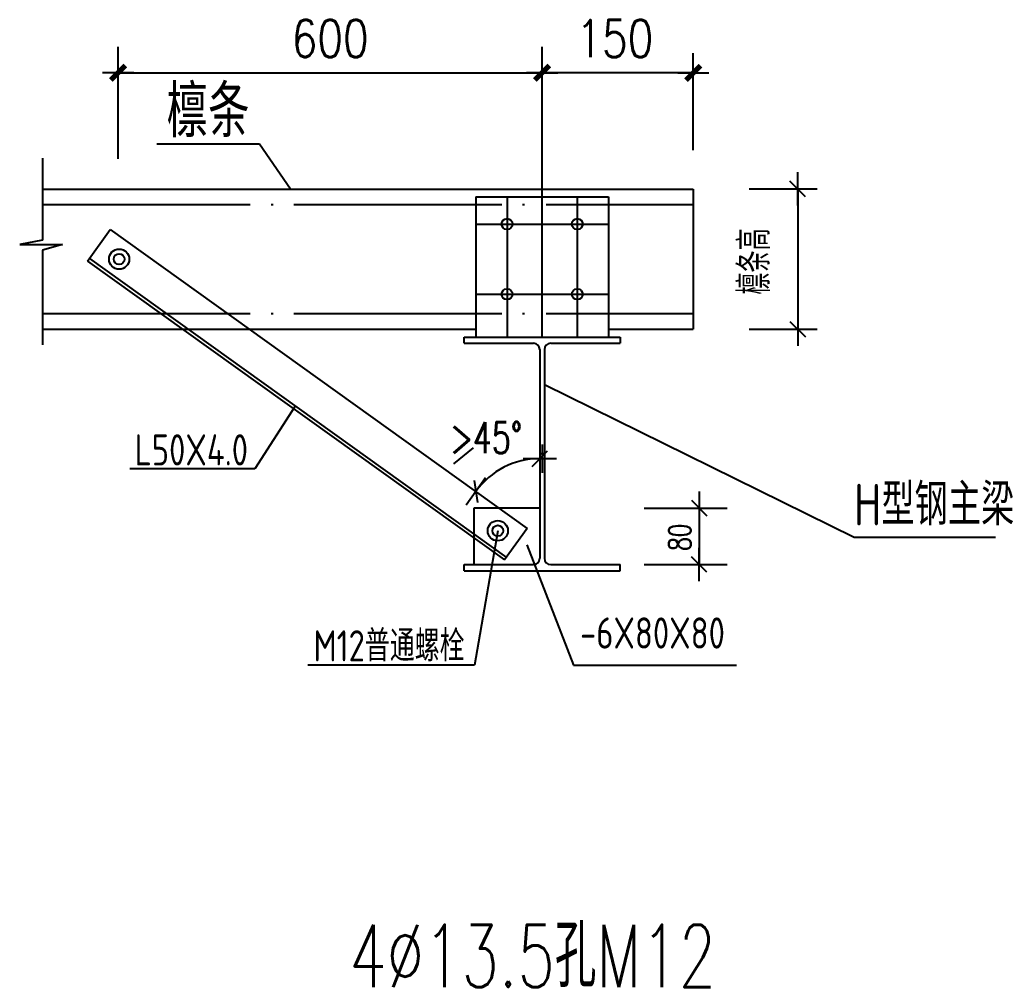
# Model space of a CAD drawing. Extents: x 32461 to 372567, y -698896 to 182569.
# Drawn here: x 116348 to 125908, y -675725 to -666413 of the extents above; entities that cross this region are included whole.
import ezdxf

# ---------------------------------------------------------------- set-up
doc = ezdxf.new("R2010")
doc.units = 0
doc.header["$LTSCALE"] = 1000
doc.header["$MEASUREMENT"] = 0
doc.linetypes.add('CENTER', pattern=[50.8, 31.75, -6.35, 6.35, -6.35])
doc.linetypes.add('DOTE', pattern=[2.42, 2, -0.2, 0.02, -0.2])
doc.layers.get('0').update_dxf_attribs({"linetype": 'CONTINUOUS'})
for name, color, linetype in [('AXIS', 3, 'CONTINUOUS'), ('CENTER', 4, 'CENTER'), ('DOTE', 252, 'CONTINUOUS'), ('PUB_DIM', 3, 'CONTINUOUS'), ('PUB_TEXT', 7, 'CONTINUOUS'), ('尺寸', 3, 'CONTINUOUS')]:
    doc.layers.add(name, color=color, linetype=linetype)
doc.styles.add('DIM_FONT', font='SIMPLEX.shx', dxfattribs={"width": 0.8, "bigfont": 'bigfont.shx'})
doc.styles.add('HZ', font='txt', dxfattribs={"width": 0.7, "height": 5, "bigfont": 'STF:宋体'})
doc.styles.add('TSSD_DIMENSION', font='Tssdeng.shx', dxfattribs={"width": 0.8, "bigfont": 'hztxt.shx'})
doc.styles.add('正文', font='romans.shx', dxfattribs={"width": 0.71, "bigfont": 'hztxt.shx'})

msp = doc.modelspace()

# ---------------------------------------------------------------- linework, layer by layer
for p, q in [((117443.9, -666922.5), (117143.9, -666922.5)), ((121225, -666922.5), (121525, -666922.5)), ((121525, -666922.5), (121225, -666922.5)), ((122679.5, -666922.5), (122979.5, -666922.5)), ((116566.2, -667745.6), (116566.2, -668535)), ((123835, -668200.9), (123835, -667879.5)), ((116566.2, -668041.3), (122829.5, -668041.3)), ((123910, -668115.2), (123760, -667965.2)), ((120737.5, -668116.3), (122012.5, -668116.3)), ((120737.5, -668116.3), (120737.5, -669466.3)), ((122012.5, -668116.3), (122012.5, -669466.3)), ((116999.2, -668735.3), (117218.5, -668431.1)), ((117218.5, -668431.1), (121232, -671308.4)), ((116566.2, -668535), (116348.2, -668575.9)), ((116348.2, -668575.9), (116757, -668575.9)), ((116757, -668575.9), (116566.2, -668630.3)), ((116566.2, -668630.3), (116566.2, -669542.3)), ((117016.8, -668711), (121030.4, -671588.3)), ((116999.2, -668735.3), (121012.8, -671612.6)), ((123835, -669229.5), (123835, -669551)), ((123760, -669315.2), (123910, -669465.2)), ((116566.2, -669391.3), (120737.5, -669391.3)), ((120625, -669466.3), (122125.1, -669466.3)), ((120625, -669526.3), (120625, -669466.3)), ((122012.5, -669391.3), (122829.5, -669391.3)), ((122125.1, -669466.3), (122125.1, -669526.3)), ((120625, -669526.3), (121292.5, -669526.3)), ((121457.5, -669526.3), (122125.1, -669526.3)), ((121352.5, -669586.3), (121352.5, -671596.4)), ((121397.5, -669586.3), (121397.5, -671596.4)), ((120710.3, -670534.1), (120522, -670686.6)), ((121277.6, -670711.8), (121427.5, -670561.7)), ((121191.8, -670636.8), (121513.3, -670636.6)), ((120830.2, -670822.5), (120642.7, -671083.6)), ((120719.3, -670848.4), (120753.7, -671057.8)), ((122886.3, -670952.3), (122886.3, -671273.8)), ((122811.3, -671038), (122961.3, -671188)), ((121352.5, -671113), (120716, -671113)), ((120716, -671113), (120716, -671656.4)), ((121232, -671308.4), (121012.8, -671612.6)), ((122886.3, -671817.1), (122886.3, -671495.6)), ((120625, -671656.4), (121292.5, -671656.4)), ((120625, -671716.4), (120625, -671656.4)), ((121457.5, -671656.4), (122125.1, -671656.4)), ((122125.1, -671716.4), (122125.1, -671656.4)), ((122961.3, -671731.4), (122811.3, -671581.4)), ((120625, -671716.4), (122125.1, -671716.4))]:
    msp.add_line(p, q)
at = {"ltscale": 100}
msp.add_line((122829.5, -668041.3), (122829.5, -669391.3), dxfattribs=at)
at = {"const_width": 50}
for points in [[(117363.9, -666852.5), (117223.9, -666992.5)], [(121305, -666992.5), (121445, -666852.5)], [(121445, -666852.5), (121305, -666992.5)], [(122759.5, -666992.5), (122899.5, -666852.5)]]:
    msp.add_lwpolyline(points, dxfattribs=at)
for centre, radius in [((121037.5, -668378.8), 52.5), ((121712.5, -668378.8), 52.5), ((117303.5, -668716.3), 97.4), ((117303.5, -668716.3), 52.5), ((121037.5, -669053.8), 52.5), ((121712.5, -669053.8), 52.5), ((120948.1, -671330.9), 97.4), ((120948.1, -671330.9), 52.5)]:
    msp.add_circle(centre, radius)
for centre, start, end in [((121292.5, -669586.3), 0, 90), ((121457.5, -669586.3), 90, 180), ((121292.5, -671596.4), 270, 0), ((121457.5, -671596.4), 180, 270)]:
    msp.add_arc(centre, 60, start, end)
at = {"layer": 'AXIS'}
for p, q in [((117293.9, -667751.3), (117293.9, -666672.5)), ((121375, -667758.7), (121375, -666672.5)), ((122829.5, -667667.6), (122829.5, -666734.3)), ((117294.9, -666922.5), (121374, -666922.5)), ((122828.5, -666922.5), (121376, -666922.5))]:
    msp.add_line(p, q, dxfattribs=at)
at = {"layer": 'CENTER'}
for p, q in [((121375, -670500.7), (121375, -670772.3)), ((121397.5, -670591.3), (121352.5, -670591.3))]:
    msp.add_line(p, q, dxfattribs=at)
at = {"layer": 'DOTE', "linetype": 'DOTE'}
for p, q in [((121375, -669466.3), (121375, -666752.1)), ((121037.5, -668116.3), (121037.5, -669466.3)), ((121712.5, -668116.3), (121712.5, -669466.3)), ((116566.2, -668191.3), (121337.5, -668191.3)), ((121412.5, -668191.3), (122829.5, -668191.3)), ((120737.5, -668378.8), (122012.5, -668378.8)), ((120737.5, -669053.8), (122012.5, -669053.8)), ((116566.2, -669241.3), (121337.5, -669241.3)), ((121412.5, -669241.3), (122829.5, -669241.3))]:
    msp.add_line(p, q, dxfattribs=at)
at = {"layer": 'PUB_DIM'}
for p, q in [((123366.1, -668040.2), (124020.7, -668040.2)), ((123835, -668042.4), (123835, -669390.2)), ((123366.1, -669390.2), (124020.7, -669390.2)), ((122355.6, -671113), (123154.2, -671113)), ((122886.3, -671112), (122886.3, -671110.9)), ((122886.3, -671113), (122886.3, -671656.4)), ((122355.6, -671656.4), (123154.2, -671656.4)), ((122886.3, -671657.4), (122886.3, -671658.5))]:
    msp.add_line(p, q, dxfattribs=at)
at = {"layer": 'PUB_TEXT'}
msp.add_arc((121352.5, -671394.7), 758, 90.08099, 144.28283, dxfattribs=at)
at = {"layer": '尺寸'}
for p, q in [((118654.8, -667608), (117666.7, -667608)), ((118951.9, -668041.3), (118654.8, -667608)), ((124378.2, -671395.5), (121397.5, -669926.2)), ((118996.7, -670131.6), (118610, -670735.1)), ((118610, -670735.1), (117408.1, -670735.1)), ((120948.1, -671330.9), (120723.2, -672624.4)), ((121228.4, -671466.4), (121677, -672626.6)), ((125739, -671395.5), (124378.2, -671395.5)), ((120723.2, -672624.4), (119121, -672624.4)), ((121677, -672626.6), (123244.1, -672626.6))]:
    msp.add_line(p, q, dxfattribs=at)
msp.add_solid([(118996.5, -670131.6), (118996.9, -670130.5), (118996.9, -670131.6)], dxfattribs=at)

# ---------------------------------------------------------------- texts
at = {"style": '正文', "width": 0.71}
for s, height, p in [('檩条高', 300.01, (123566.8, -669058)), ('80', 214.29, (122807.6, -671524.5))]:
    msp.add_text(s, height=height, rotation=90, dxfattribs=at).set_placement(p)
msp.add_text('>45°', height=300.01, dxfattribs=at).set_placement((120489.2, -670584.5))
at = {"layer": 'AXIS', "color": 7, "style": 'DIM_FONT', "width": 0.8}
for s, p in [('600', (118964.2, -666772.5)), ('150', (121703.5, -666772.5))]:
    msp.add_text(s, height=360, dxfattribs=at).set_placement(p)
at = {"layer": 'PUB_TEXT'}
for s, height, style, width, p in [('檩条', 500, 'TSSD_DIMENSION', 0.8, (117759.5, -667542.9)), ('L50X4.0', 300.01, 'TSSD_DIMENSION', 0.8, (117452.9, -670702.8)), ('H型钢主梁', 400, 'TSSD_DIMENSION', 0.8, (124375.4, -671279.1)), ('-6X80X80', 300.01, 'TSSD_DIMENSION', 0.8, (121739.7, -672465.9)), ('M12普通螺栓', 300.01, 'TSSD_DIMENSION', 0.8, (119174.1, -672589.5)), ('4%%C13.5孔M12', 600, 'HZ', 0.7, (119517.9, -675725.5))]:
    msp.add_text(s, height=height, dxfattribs=dict(at, style=style, width=width)).set_placement(p)

doc.saveas('drawing.dxf')
